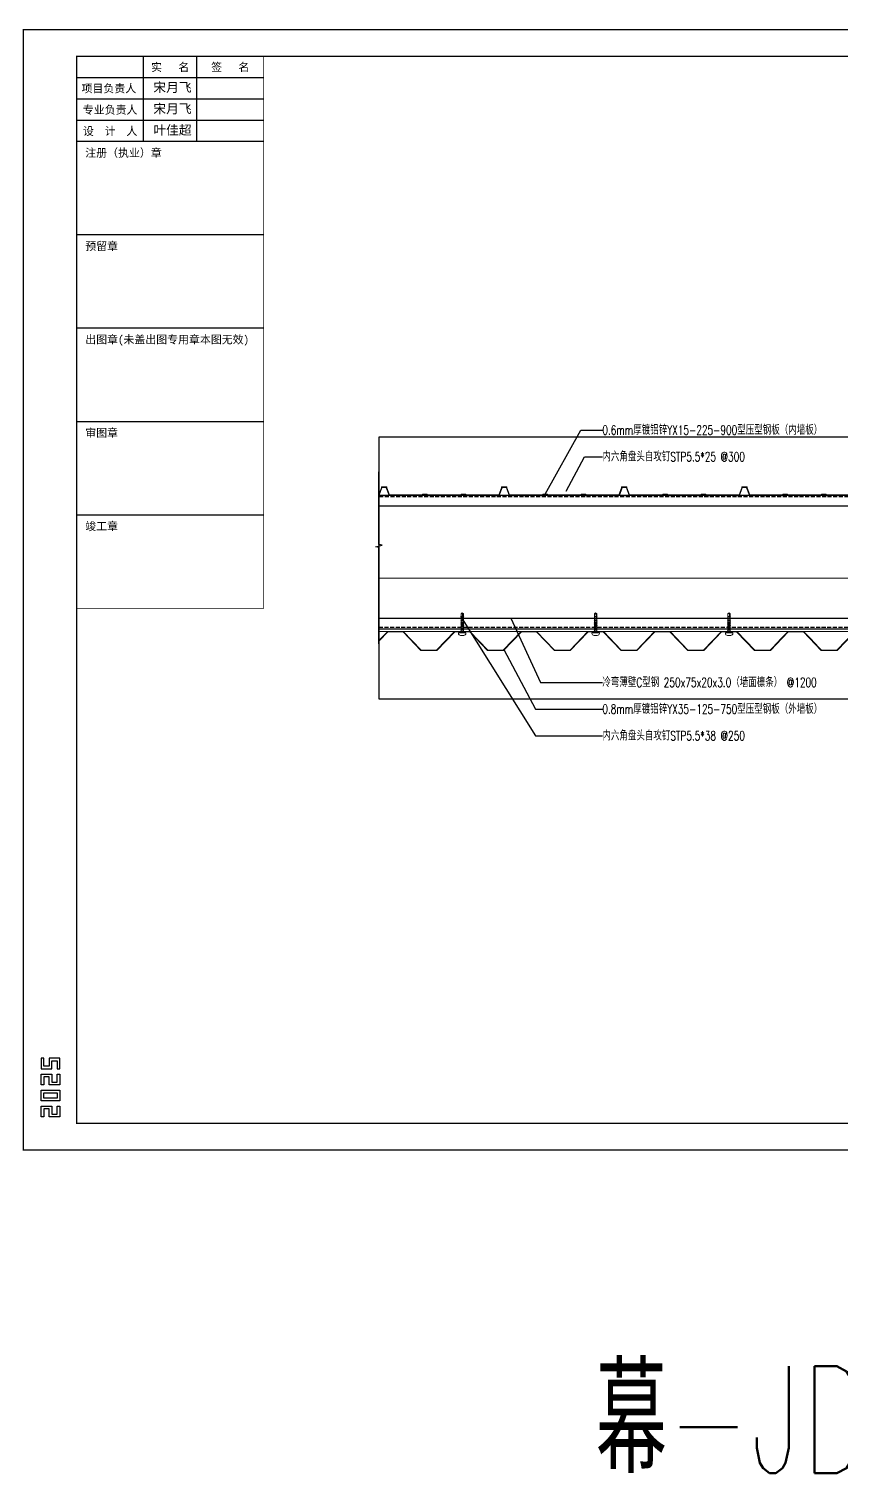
# Model space of a CAD drawing. Extents: x -160106 to 966792, y -663931 to 1550022.
# Drawn here: x -88229 to -86708, y -113808 to -111101 of the extents above; entities that cross this region are included whole.
import ezdxf
from ezdxf.enums import TextEntityAlignment as Align
from ezdxf.xclip import XClip

# ---------------------------------------------------------------- set-up
doc = ezdxf.new("R2010")
doc.units = 0
doc.linetypes.add('ZN-DASH', pattern=[0.35, 0.25, -0.1])
for name, color, linetype in [('!ZN1-文字-7', 7, 'Continuous'), ('!ZN5-钢材投影-40', 40, 'Continuous'), ('!ZN6-虚线-8', 8, 'ZN-DASH'), ('0-cxFrame', 155, 'Continuous'), ('3符号', 173, 'Continuous'), ('DIM', 173, 'Continuous'), ('qianming', 155, 'Continuous'), ('TEXT', 7, 'Continuous')]:
    doc.layers.add(name, color=color, linetype=linetype)
for name, color, linetype, lineweight in [('0-cxText', 131, 'Continuous', 25), ('0_PURLIN-CON', 253, 'Continuous', 15), ('0_SCREW RIVET', 4, 'Continuous', 15), ('彩钢板', 6, 'Continuous', 15)]:
    doc.layers.add(name, color=color, linetype=linetype, lineweight=lineweight)
doc.layers.add('0_INSULATION', color=252, linetype='Continuous', lineweight=9, transparency=0.2)
doc.styles.add('cx_biaoti', font='')
doc.styles.add('cx_tuming', font='simhei.ttf')
doc.styles.add('cx_tuqian1', font='')
doc.styles.add('DHTEXT-1', font='ROMANS.shx', dxfattribs={"width": 0.7, "bigfont": 'CHINESE.shx'})
doc.styles.add('ZNTextStyle', font='ROMANS.shx', dxfattribs={"width": 0.7, "bigfont": 'CHINESE.shx'})
doc.styles.add('图框宋体', font='', dxfattribs={"width": 0.75})
doc.styles.add('黑体', font='simhei.ttf', dxfattribs={"height": 12})
doc.styles.get('cx_biaoti').set_extended_font_data('SimSun')
doc.styles.get('cx_tuqian1').set_extended_font_data('SimSun')
doc.styles.get('图框宋体').set_extended_font_data('SimSun')
doc.dimstyles.new('ZN5', dxfattribs={"dimscale": 5, "dimtxt": 2.5, "dimasz": 1.5, "dimexe": 1, "dimexo": 2, "dimgap": 0.9, "dimtad": 1, "dimdec": 0, "dimdsep": 46, "dimtxsty": 'DHTEXT-1', "dimblk": 'ARCHTICK', "dimcen": 2.5, "dimclrd": 173, "dimclre": 173, "dimclrt": 7, "dimazin": 2, "dimtfac": 1, "dimtdec": 0, "dimtix": 1, "dimtmove": 2, "dimatfit": 3, "dimfxl": 0, "dimtolj": 1, "dimtzin": 0, "dimarcsym": 0})

# ---------------------------------------------------------------- blocks, each defined once
blk = doc.blocks.new('20250827133424')
at = {"layer": '彩钢板', "color": 1}
for p, q in [((-30.4, -18), (-31.1, -17.3)), ((780.4, -18), (781.1, -17.3))]:
    blk.add_line(p, q, dxfattribs=at)
for points in [[(-31.1, -17.3), (-14.5, 0), (14.5, 0), (48, -35), (77, -35), (110.5, 0), (139.5, 0), (173, -35), (202, -35), (235.5, 0), (264.5, 0), (298, -35), (327, -35), (360.5, 0), (389.5, 0), (423, -35), (452, -35), (485.5, 0), (514.5, 0), (548, -35), (577, -35), (610.5, 0), (639.5, 0), (673, -35), (702, -35), (735.5, 0), (764.5, 0), (781.1, -17.3)], [(-30.4, -18), (-14.1, -1), (14.1, -1), (47.6, -36), (77.4, -36), (110.9, -1), (139.1, -1), (172.6, -36), (202.4, -36), (235.9, -1), (264.1, -1), (297.6, -36), (327.4, -36), (360.9, -1), (389.1, -1), (422.6, -36), (452.4, -36), (485.9, -1), (514.1, -1), (547.6, -36), (577.4, -36), (610.9, -1), (639.1, -1), (672.6, -36), (702.4, -36), (735.9, -1), (764.1, -1), (780.4, -18)]]:
    blk.add_lwpolyline(points, dxfattribs=at)
blk = doc.blocks.new('*U2168')
at = {"layer": '!ZN5-钢材投影-40'}
for points in [[(4062.1, -11040.4), (5624.3, -11040.4), (5624.3, -11290.4), (4062.1, -11290.4)], [(4062.1, -11060.4), (5624.3, -11060.4), (5624.3, -11270.4), (4062.1, -11270.4)]]:
    blk.add_lwpolyline(points, close=True, dxfattribs=at)
at = {"layer": '!ZN6-虚线-8', "ltscale": 30}
blk.add_lwpolyline([(4062.1, -11043.5), (5624.3, -11043.5), (5624.3, -11287.4), (4062.1, -11287.4)], close=True, dxfattribs=at)
blk = doc.blocks.new('$紧固件$00000145')
at = {"layer": '0_SCREW RIVET'}
for p, q in [((-1.7, 9.4), (-1.7, 7.2)), ((-1.7, 6.7), (-1.7, 5)), ((-1.7, 4.5), (-1.7, 2.8)), ((-1.7, 2.3), (-1.7, 0.6)), ((-1.7, 0.1), (-1.7, -1.6)), ((2.8, 9.4), (2.8, 7.6)), ((2.8, 7.1), (2.8, 5.4)), ((2.8, 4.9), (2.8, 3.2)), ((2.8, 2.7), (2.8, 1)), ((2.8, 0.5), (2.8, -1.2)), ((-1.7, -2.1), (-1.7, -3.8)), ((-1.7, -4.3), (-1.7, -6)), ((-1.7, -6.5), (-1.7, -8.2)), ((-1.7, -8.7), (-1.7, -10.5)), ((-1.7, -11), (-1.7, -12.7)), ((-1.7, -13.2), (-1.7, -14.9)), ((-1.7, -15.4), (-1.7, -17.1)), ((-1.7, -17.6), (-1.7, -19.3)), ((-1.7, -19.8), (-1.7, -24.8)), ((-1.7, -24.8), (0.5, -26.6)), ((0.5, -26.6), (2.8, -24.8)), ((2.8, -1.7), (2.8, -3.4)), ((2.8, -3.9), (2.8, -5.6)), ((2.8, -6.1), (2.8, -7.8)), ((2.8, -8.3), (2.8, -10.1)), ((2.8, -10.6), (2.8, -12.3)), ((2.8, -12.8), (2.8, -14.5)), ((2.8, -15), (2.8, -16.7)), ((2.8, -17.2), (2.8, -18.9)), ((2.8, -19.4), (2.8, -24.8))]:
    blk.add_line(p, q, dxfattribs=at)
blk.add_lwpolyline([(-6.5, 12.1, -0.414214), (-2.5, 16.1), (3.5, 16.1, -0.414214), (7.5, 12.1), (7.5, 12.2), (7.5, 11.4), (-6.5, 11.4), (-6.5, 12.2)], format="xyb", close=True, dxfattribs=at)
for points in [[(-4, 11.4), (5, 11.4), (5, 9.4), (-4, 9.4)], [(-1.7, 6.7), (2.8, 7.1), (3.3, 7.4), (2.8, 7.6), (-1.7, 7.2), (-2.2, 6.9)], [(-1.7, 4.5), (2.8, 4.9), (3.3, 5.2), (2.8, 5.4), (-1.7, 5), (-2.2, 4.7)], [(-1.7, 2.3), (2.8, 2.7), (3.3, 3), (2.8, 3.2), (-1.7, 2.8), (-2.2, 2.5)], [(-1.7, 0.1), (2.8, 0.5), (3.3, 0.8), (2.8, 1), (-1.7, 0.6), (-2.2, 0.3)], [(-1.7, -2.1), (2.8, -1.7), (3.3, -1.4), (2.8, -1.2), (-1.7, -1.6), (-2.2, -1.9)], [(-1.7, -4.3), (2.8, -3.9), (3.3, -3.6), (2.8, -3.4), (-1.7, -3.8), (-2.2, -4.1)], [(-1.7, -6.5), (2.8, -6.1), (3.3, -5.8), (2.8, -5.6), (-1.7, -6), (-2.2, -6.3)], [(-1.7, -8.7), (2.8, -8.3), (3.3, -8.1), (2.8, -7.8), (-1.7, -8.2), (-2.2, -8.5)], [(-1.7, -11), (2.8, -10.6), (3.3, -10.3), (2.8, -10.1), (-1.7, -10.5), (-2.2, -10.7)], [(-1.7, -13.2), (2.8, -12.8), (3.3, -12.5), (2.8, -12.3), (-1.7, -12.7), (-2.2, -13)], [(-1.7, -15.4), (2.8, -15), (3.3, -14.7), (2.8, -14.5), (-1.7, -14.9), (-2.2, -15.2)], [(-1.7, -17.6), (2.8, -17.2), (3.3, -16.9), (2.8, -16.7), (-1.7, -17.1), (-2.2, -17.4)]]:
    blk.add_lwpolyline(points, close=True, dxfattribs=at)
for points in [[(1.7, -19), (-1.7, -19.3), (-2.2, -19.6), (-1.7, -19.8), (1.6, -19.5)], [(0.5, -26.6), (1.9, -18), (2.5, -19.4), (2.5, -19.4), (2.8, -19.9)], [(2.3, -18.9), (2.8, -18.9), (3.3, -19.1), (2.8, -19.4), (2.5, -19.4)]]:
    blk.add_lwpolyline(points, dxfattribs=at)
blk = doc.blocks.new('*U1315')
at = {"layer": '0_INSULATION'}
blk.add_lwpolyline([(112897.3, -53414.3), (112897.3, -53464.3), (113678.4, -53464.3), (113678.4, -53414.3)], close=True, dxfattribs=at)
blk = doc.blocks.new('20250826103610')
at = {"layer": '彩钢板'}
blk.add_line((18.4, 0.6), (19.3, 1), dxfattribs=at)
for points in [[(-900.7, 1), (-895.7, 14), (-895.7, 16), (-885.7, 16), (-885.7, 14), (-880.7, 1), (-819.2, 1), (-818.2, 2.5), (-810.2, 2.5), (-809.2, 1), (-747.2, 1), (-746.2, 2.5), (-738.2, 2.5), (-737.2, 1), (-675.7, 1), (-670.7, 14), (-670.7, 16), (-660.7, 16), (-660.7, 15), (-660.7, 14), (-655.7, 1), (-594.2, 1), (-593.2, 2.5), (-585.2, 2.5), (-584.2, 1), (-522.2, 1), (-521.2, 2.5), (-513.2, 2.5), (-512.2, 1), (-450.7, 1), (-445.7, 14), (-445.7, 16), (-435.7, 16), (-435.7, 14), (-430.7, 1), (-369.2, 1), (-368.2, 2.5), (-360.2, 2.5), (-359.2, 1), (-297.2, 1), (-296.2, 2.5), (-288.2, 2.5), (-287.2, 1), (-225.7, 1), (-220.7, 14), (-220.7, 16), (-210.7, 16), (-210.7, 14), (-205.7, 1), (-144.2, 1), (-143.2, 2.5), (-135.2, 2.5), (-134.2, 1), (-72.2, 1), (-71.2, 2.5), (-63.2, 2.5), (-62.2, 1), (-0.7, 1), (4.3, 14), (4.3, 16), (14.3, 16), (14.3, 14), (19.3, 1)], [(-900.7, 1), (-899.8, 0.6), (-894.7, 13.8), (-894.7, 15), (-886.7, 15), (-886.7, 13.8), (-881.4, 0), (-818.7, 0), (-817.7, 1.5), (-810.7, 1.5), (-809.7, 0), (-746.7, 0), (-745.7, 1.5), (-738.7, 1.5), (-737.7, 0), (-675, 0), (-669.7, 13.8), (-669.7, 15), (-661.7, 15), (-661.7, 13.8), (-656.4, 0), (-593.7, 0), (-592.7, 1.5), (-585.7, 1.5), (-584.7, 0), (-521.7, 0), (-520.7, 1.5), (-513.7, 1.5), (-512.7, 0), (-450, 0), (-444.7, 13.8), (-444.7, 15), (-436.7, 15), (-436.7, 13.8), (-431.4, 0), (-368.7, 0), (-367.7, 1.5), (-360.7, 1.5), (-359.7, 0), (-296.7, 0), (-295.7, 1.5), (-288.7, 1.5), (-287.7, 0), (-225, 0), (-219.7, 13.8), (-219.7, 15), (-211.7, 15), (-211.7, 13.8), (-206.4, 0), (-143.7, 0), (-142.7, 1.5), (-135.7, 1.5), (-134.7, 0), (-71.7, 0), (-70.7, 1.5), (-63.7, 1.5), (-62.7, 0), (0, 0), (5.3, 13.8), (5.3, 15), (13.3, 15), (13.3, 13.8), (18.4, 0.6)]]:
    blk.add_lwpolyline(points, dxfattribs=at)
blk = doc.blocks.new('20250827143502')
at = {"xscale": 2, "yscale": 2, "zscale": 2}
blk.add_blockref('*U1315', (-227356.9, 106923.5), dxfattribs=at)
at = {"xscale": -1, "rotation": 180}
for p in [(-1406.6, 3.4), (-1156.6, 3.4), (-906.6, 3.4), (-656.6, 3.4), (-406.6, 3.4), (-156.6, 3.4)]:
    blk.add_blockref('$紧固件$00000145', p, dxfattribs=at)
at = {"layer": '0_PURLIN-CON', "xscale": -1, "rotation": 180}
blk.add_blockref('*U2168', (-5624.3, -11040.4), dxfattribs=at)
at = {"layer": '3符号', "ltscale": 500}
for p in [(-661.7, 250), (238.3, 250)]:
    blk.add_blockref('20250826103610', p, dxfattribs=at)
at = {"layer": '彩钢板'}
for p in [(-1531.1, -5), (-781.1, -5)]:
    blk.add_blockref('20250827133424', p, dxfattribs=at)
blk = doc.blocks.new('zjcx_lan_xinxi(Dragon)')
for p, q in [((7000, -3200), (0, -3200)), ((7000, -6700), (0, -6700)), ((7000, -10200), (0, -10200)), ((7000, -13700), (0, -13700)), ((7000, -17200), (0, -17200))]:
    blk.add_line(p, q)
at = {"const_width": 25}
blk.add_lwpolyline([(0, -20700), (7000, -20700), (7000, 0), (0, 0)], close=True, dxfattribs=at)
for points in [[(2500, -3200), (2500, 0)], [(4500, -3200), (4500, 0)], [(0, -800), (7000, -800)], [(0, -1600), (7000, -1600)], [(0, -2400), (7000, -2400)]]:
    blk.add_lwpolyline(points)
for points in [[(7000, -3200), (7000, 0)], [(0, -3200), (7000, -3200)], [(0, -20700), (7000, -20700), (7000, -3200)], [(0, -20700), (7000, -20700)]]:
    blk.add_lwpolyline(points, dxfattribs=at)
at = {"style": '图框宋体'}
for s, p in [('实   名', (3500, -400)), ('签   名', (5750, -400)), ('项目负责人', (1204, -1200)), ('专业负责人', (1250, -2000)), ('设  计  人', (1250, -2800))]:
    blk.add_text(s, height=300, dxfattribs=at).set_placement(p, align=Align.MIDDLE)
for s, p in [('注册（执业）章', (318, -3771)), ('预留章', (318, -7271)), ('出图章(未盖出图专用章本图无效)', (318, -10771)), ('审图章', (318, -14271)), ('竣工章', (318, -17771))]:
    blk.add_text(s, height=300, dxfattribs=at).set_placement(p)
blk = doc.blocks.new('T-信息(Dragon)')
at = {"layer": '0-cxFrame'}
blk.add_blockref('zjcx_lan_xinxi(Dragon)', (0, 0), dxfattribs=at)
at = {"layer": 'qianming', "color": 3, "style": 'cx_biaoti'}
for s, p in [('宋月飞', (3585, -1168)), ('宋月飞', (3585, -1968)), ('叶佳超', (3585, -2768))]:
    blk.add_text(s, height=350, dxfattribs=at).set_placement(p, align=Align.MIDDLE_CENTER)
blk = doc.blocks.new('TK22.A2 L(Dragon)')
at = {"layer": '0-cxFrame', "color": 7, "const_width": 0.5}
blk.add_lwpolyline([(0, 0), (-594, 0), (-594, 420), (0, 420)], close=True, dxfattribs=at)
at = {"layer": '0-cxFrame', "const_width": 0.5}
blk.add_lwpolyline([(-80, 10), (-574, 10), (-574, 410), (-80, 410)], close=True, dxfattribs=at)
at = {"layer": 'Defpoints', "color": 2}
for points in [[(-586.37, 34.37), (-587.37, 34.37), (-587.37, 30.37), (-583.37, 30.37), (-583.37, 33.37), (-581.37, 33.37), (-581.37, 30.37), (-580.37, 30.37), (-580.37, 34.37), (-584.37, 34.37), (-584.37, 31.37), (-586.37, 31.37), (-586.37, 34.37)], [(-586.37, 24.37), (-587.37, 24.37), (-587.37, 28.37), (-583.37, 28.37), (-583.37, 25.37), (-581.37, 25.37), (-581.37, 28.37), (-580.37, 28.37), (-580.37, 24.37), (-584.37, 24.37), (-584.37, 27.37), (-586.37, 27.37), (-586.37, 24.37)], [(-586.37, 12.37), (-587.37, 12.37), (-587.37, 16.37), (-583.37, 16.37), (-583.37, 13.37), (-581.37, 13.37), (-581.37, 16.37), (-580.37, 16.37), (-580.37, 12.37), (-584.37, 12.37), (-584.37, 15.37), (-586.37, 15.37), (-586.37, 12.37)]]:
    blk.add_lwpolyline(points, dxfattribs=at)
for points in [[(-587.37, 18.37), (-587.37, 22.37), (-580.37, 22.37), (-580.37, 18.37)], [(-586.37, 19.37), (-586.37, 21.37), (-581.37, 21.37), (-581.37, 19.37)]]:
    blk.add_lwpolyline(points, close=True, dxfattribs=at)
at = {"layer": '0-cxFrame', "xscale": 0.01, "yscale": 0.01, "zscale": 0.01}
blk.add_blockref('T-信息(Dragon)', (-574, 410), dxfattribs=at)
at = {"style": '黑体', "flags": 4}
blk.add_attdef('图幅', text='', height=3.3, dxfattribs=at).set_placement((-40, 3), align=Align.RIGHT)
at = {"layer": '0-cxText', "flags": 4}
for tag, height, style, p in [('建设单位', 3.5, 'cx_tuming', (-45, 240)), ('项目名称', 3.5, 'cx_tuming', (-45, 210)), ('子项名称', 3.5, 'cx_tuming', (-45, 180)), ('工程编号', 3.3, 'cx_tuqian1', (-35, 165)), ('图名1', 3.5, 'cx_tuming', (-45, 87)), ('图名2', 3.5, 'cx_tuming', (-45, 79)), ('图名3', 3.5, 'cx_tuming', (-45, 71)), ('出图日期', 3.3, 'cx_tuqian1', (-39, 60)), ('专业', 3.3, 'cx_tuqian1', (-55, 52)), ('图号', 3.3, 'cx_tuqian1', (-55, 44)), ('版次', 3.3, 'cx_tuqian1', (-20, 44))]:
    blk.add_attdef(tag, text='', height=height, dxfattribs=dict(at, style=style)).set_placement(p, align=Align.MIDDLE)
at = {"layer": 'Defpoints', "color": 6, "flags": 4}
for tag, height, style, p in [('tufu', 3.3, '黑体', (-12, 12)), ('dwfname', 4, 'cx_tuqian1', (-80, 3))]:
    blk.add_attdef(tag, text='', height=height, dxfattribs=dict(at, style=style)).set_placement(p, align=Align.RIGHT)
blk = doc.blocks.new('_ArchTick')
at = {"color": 0, "linetype": 'ByBlock', "const_width": 0.4}
blk.add_lwpolyline([(-0.5, -0.5), (0.5, 0.5)], dxfattribs=at)

msp = doc.modelspace()

# ---------------------------------------------------------------- linework, layer by layer
at = {"layer": '3符号'}
msp.add_lwpolyline([(-87573.43, -112253.03), (-87573.43, -112072.9), (-87579.43, -112071.4), (-87567.43, -112068.4), (-87573.43, -112066.9), (-87573.43, -111930.94)], dxfattribs=at)

# ---------------------------------------------------------------- block references
at = {"ltscale": 30}
ref = msp.add_blockref('20250827143502', (-86011.24, -112224.9), dxfattribs=at)
XClip(ref).set_block_clipping_path([(-1562.1899326058, -131.4427559294), (-0.0000000001, 359.348808395)])
at = {"layer": '0-cxFrame', "xscale": 5, "yscale": 5, "zscale": 5}
msp.add_blockref('TK22.A2 L(Dragon)', (-85269.4, -113201.84), dxfattribs=at)

# ---------------------------------------------------------------- texts
at = {"layer": '!ZN1-文字-7', "ltscale": 20, "style": 'ZNTextStyle', "width": 0.7}
msp.add_text('幕-JD-302', height=200.258, dxfattribs=at).set_placement((-87167.05, -113707.49, 0), align=Align.MIDDLE_LEFT)
at = {"layer": 'TEXT', "ltscale": 50, "style": 'DHTEXT-1', "width": 0.7}
for s, p in [('0.6mm厚镀铝锌YX15-225-900型压型钢板（内墙板）', (-87154.78, -111852.48)), ('内六角盘头自攻钉STP5.5*25 @300', (-87154.78, -111902.48)), ('冷弯薄壁C型钢 250x75x20x3.0（墙面檩条） @1200', (-87154.78, -112325.53)), ('0.8mm厚镀铝锌YX35-125-750型压型钢板（外墙板）', (-87154.78, -112375.53)), ('内六角盘头自攻钉STP5.5*38 @250', (-87154.78, -112425.53))]:
    msp.add_text(s, height=17.5, dxfattribs=at).set_placement(p, align=Align.MIDDLE_LEFT)

# ---------------------------------------------------------------- leaders
at = {"layer": 'DIM'}
for points in [[(-87262.11, -111972.4), (-87194.81, -111852.48), (-87154.78, -111852.48)], [(-87222.86, -111967.16), (-87187.99, -111902.48), (-87154.78, -111902.48)], [(-87420.26, -112201.59), (-87279.79, -112425.53), (-87154.78, -112425.53)], [(-87326.19, -112204.9), (-87270.73, -112325.53), (-87154.78, -112325.53)], [(-87339.17, -112263.68), (-87279.79, -112375.53), (-87154.78, -112375.53)]]:
    msp.add_leader(points, dimstyle='ZN5', dxfattribs=at)

doc.saveas('drawing.dxf')
